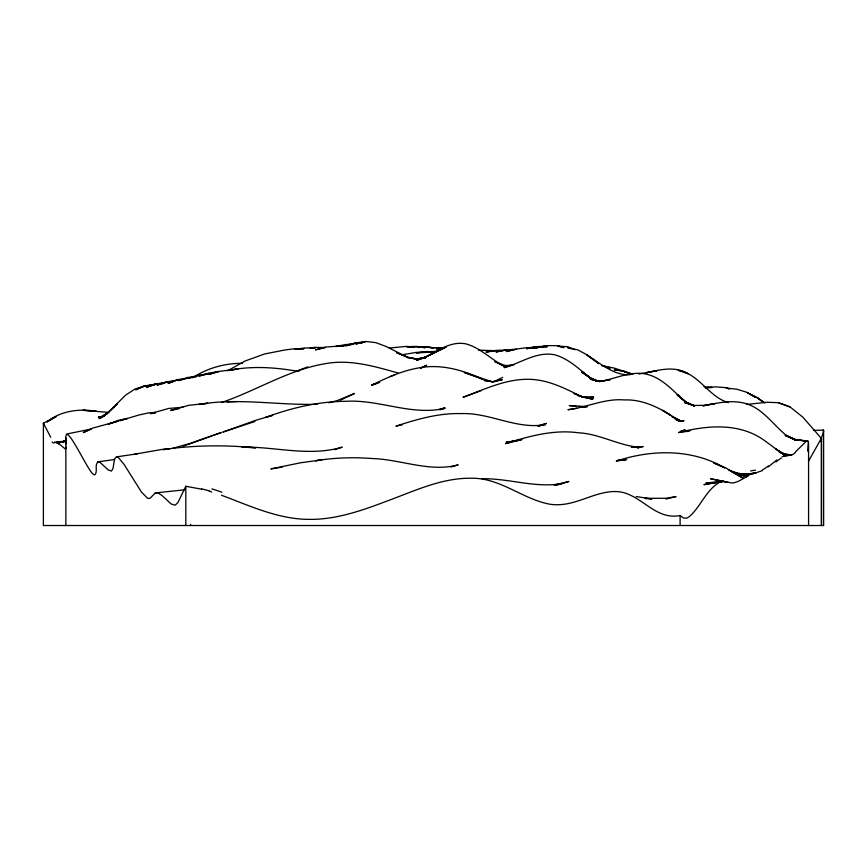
<?xml version="1.0" encoding="UTF-8"?>
<svg xmlns="http://www.w3.org/2000/svg" width="867" height="867" viewBox="0 0 867 867"><rect width="100%" height="100%" fill="white"/><g stroke="black" fill="none" stroke-linecap="round" stroke-linejoin="round"><path stroke-width="1.3" d="M807.676 451.1L808.369 441.802M820.735 441.606L821.526 438.897A44.921 1.517 -65.6 0 0 820.973 439.005L808.467 461.298M823.531 431.473L820.594 440.772M201.621 489.194L185.82 486.279L177.854 502.697L175.145 505.168L171.222 504.009L161.912 495.436L157.816 492.814L155.258 492.944L150.078 498.287L147.704 498.395L141.484 492.077L124.014 464.311L118.313 457.527A19.063 4.498 66.2 0 0 116.416 456.757L114.574 459.055L112.97 468.646L111.442 471.063L108.191 469.925L99.933 462.284M795.245 452.151L806.321 441.27M99.943 462.295A30.941 5.906 65.7 0 0 98.437 461.71C94.004 464.181 98.155 471.594 94.839 474.899A22.304 3.782 67.2 0 1 93.517 474.292C87.903 472.212 61.709 411.673 66.315 444.088M776.854 459.965L768.151 466.955M47.089 421.806C60.972 410.73 79.385 408.379 96.465 411.348L83.015 410.286L108.7 412.41M192.496 377.763C207.256 368.15 224.878 363.121 242.478 363.371M227.447 370.859L244.993 361.04L264.5 353.996L284.604 350.03L294.737 348.718L303.743 348.707M47.132 421.936L56.214 416.539L43.383 423.183L43.383 525.521L823.65 525.521L823.607 431.072M107.638 413.516L99.402 418.165L108.711 412.193L99.727 418.62L108.733 411.836L117.164 404.011L108.884 411.825L125.574 395.168L134.959 389.034L145.103 385.804L135.61 389.814L145.255 385.631L150.652 385.468M484.339 380.494L492.283 381.783L464.354 372.517L482.746 379.312C462.545 369.786 439.948 363.511 417.58 368.128C401.497 371.011 386.552 377.969 371.943 384.981L379.627 382.434M748.254 475.853L738.706 481.152L734.1 482.789A112.515 30.085 -70.8 0 1 732.247 482.995L722.775 481.391L703.906 484.653L723.425 481.391L705.966 482.984L721.897 481.998M106.674 413.971L99.163 417.883L105.319 415.293M420.69 368.302L426.64 365.224L420.701 368.161M492.684 382.13L502.687 377.394M340.373 400.207L354.549 393.455L337.339 400.565L328.896 402.787M762.158 470.694L753.77 473.534L745.728 474.628M782.175 456.638L790.834 455.023M440.057 409.733L445.009 407.772L438.821 409.571M105.254 415.228L98.968 417.71L104.127 416.236M221.475 402.526C256.589 390.638 288.765 369.613 325.754 363.598C350.376 359.176 374.696 366.383 398.17 373.048M390.042 376.592L394.593 374.858M295.831 371.379L307.774 366.86M481.402 390.486L463.032 397.259C484.057 389.576 505.038 379.161 527.938 379.291C547.749 379.269 565.566 388.589 582.787 397.27L574.03 393.455L583.144 397.097L579.297 395.981M188.215 444.468L221.41 432.46L189.732 443.514L172.88 448.261M538.71 426.022L546.362 423.41L537.984 426M720.705 481.749C706.811 488.75 701.468 505.233 690.49 515.562A28.047 8.941 -70.7 0 1 686.469 518.163L683.478 517.957L680.107 515.497C656.828 520.308 643.141 497.355 622.669 492.391A38.657 32.892 -33.3 0 0 614.811 491.556M334.564 449.702L342.183 447.155C309.346 456.931 275.283 446.57 241.893 447.058L255.386 447.838M183.219 446.115L186.969 444.879M377.741 383.03L371.672 385.024L375.552 384.124M556.657 485.217L568.936 481.478L554.013 485.076L561.556 483.688C534.939 488.164 508.691 478.226 481.998 478.747M665.975 499.078L676.054 496.607L665.823 498.265L645.135 498.341M254.898 421.492L222.819 432.102L255.873 420.267L272.661 415.326L265.389 417.515C291.117 407.891 318.319 401.497 345.89 401.302C379.345 399.243 411.706 416.127 444.944 408.303L440.002 409.592M218.842 371.455L209.12 374.327L218.842 371.455L237.677 368.963M450.829 467.02L458.166 464.853C429.664 472.558 401.085 459.402 372.442 458.556C353.508 457.05 334.402 457.689 315.653 460.735L321.982 459.846L300.762 462.74L270.862 468.895L282.274 467.14M127.373 418.566L119.776 420.69L139.316 414.903L148.788 412.844L155.356 412.421M104.051 416.171L98.816 417.58L102.404 416.973M66.466 440.501L57.536 442.896L54.567 442.159M493.887 381.816L502.296 379.627L492.499 381.697L484.198 380.45M637.949 447.816L643.195 446.494L637.278 447.719M134.797 454.189L161.793 449.453L169.173 448.998M401.584 354.885L416.388 352.392L436.253 351.373M584.456 397.314L593.732 397.151L583.979 397.324L593.299 398.159L583.719 397.205L592.811 399.253L577.66 395.471M66.022 441.021L57.948 443.124M402.429 424.743L395.937 426.141C416.864 419.325 438.572 412.985 460.8 413.613C489.725 412.313 516.83 429.967 545.484 424.548L538.028 426.109M179.296 408.65L170.561 410.449L188.735 405.312L207.636 403.318L198.814 404.455C238.154 397.574 277.971 405.485 317.485 404.26M127.406 418.458L118.79 420.224L108.288 424.169L118.291 421.091L92.487 428.168L83.265 432.622L91.263 429.035L66.586 434.031M637.646 447.751L641.472 447.036L636.465 447.188M154.749 384.688L145.938 386.314L156.071 383.875L146.523 387.365L156.255 383.691L164.242 383.312M114.574 459.488L97.668 461.916M65.968 440.815L56.171 442.549L65.166 441.411M638.773 374.035L657.078 370.632L645.98 372.821C659.82 369.721 675.155 365.733 688.138 373.785L678.167 370.328C699.084 373.785 708.632 396.848 728.302 402.613M218.603 371.52L208.557 373.146L198.825 376.105L208.448 373.85L198.294 375.238L188.518 378.196L197.015 376.386L188.009 377.416L178.266 380.624L187.901 378.099L177.692 379.648L168.09 383.463L177.475 379.909L167.396 382.076L172.468 381.599M116.969 456.811L137.398 453.799M576.967 408.281L567.939 409.712C586.916 407.403 604.96 398.202 624.381 399.947C641.114 399.243 656.991 406.46 670.776 415.326L662.518 410.297L680.465 421.134L672.044 416.637L680.996 421.189L674.797 418.598M583.415 407.262L587.284 406.656L569.261 405.593L575.926 406.2M237.721 369.049L229.202 370.361C252.145 365.625 275.923 367.38 298.812 371.499M102.295 416.854L98.665 417.395L102.382 417.157M494.732 350.853L486.019 352.067L496.097 350.398L506.122 350.008L496.065 351.959L506.22 349.9L516.32 349.184L506.165 351.547L516.418 349.054L526.67 347.689L536.781 347.83L526.692 347.905L536.922 346.887L526.648 348.697L537.009 346.529L547.142 346.789L537.009 346.854L547.294 345.835L536.933 347.732L547.348 345.608L557.579 345.684L563.734 347.472M389.326 348.035L406.536 346.388L415.206 347.244M184.573 489.812L155.258 492.944M517.458 440.739L506.09 442.246L521.977 439.547L505.515 443.644C528.935 436.199 553.59 429.36 578.354 432.785C599.726 433.771 618.745 445.801 639.944 447.307L631.469 447.339L633.972 447.264M680.227 421.113L684.03 420.625L680.064 420.983M156.006 384.46L145.515 385.761L152.104 385.479M64.949 441.39L55.596 442.506L65.794 441.433M155.529 413.028L150.359 413.613L168.751 408.433L182.894 407.262M746.704 404.455L767.002 402.255L778.382 402.7L790.043 406.937L802.853 417.179L821.482 438.518L821.472 525.521L821.472 439.179M425.209 358.125L416.593 358.971L426.445 357.215L416.637 359.48L426.456 356.76L446.256 346.898L426.477 356.597L416.691 360.304C433.457 355.535 447.394 340.07 466.153 343.917C480.719 348.014 491.188 359.61 504.431 366.318L494.829 361.647L504.421 365.289L508.073 365.722M169.184 449.03L163.094 449.605C193.59 445.139 224.802 444.869 255.462 447.795M705.424 387.712L715.264 386.834L725.874 387.647L729.57 388.925M425.198 358.104L416.572 358.851L406.634 357.367L416.55 359.155L406.59 356.814L396.501 352.598L406.569 356.825L386.173 346.518L375.877 342.638L365.701 341.479L355.828 344.015L365.668 341.544L355.643 342.888L345.76 345.835L355.589 343.224L345.63 344.979L353.129 344.394M164.34 383.398L156.624 384.027L166.854 382.141L157.22 385.089L166.995 381.697L173.584 381.328M344.329 345.803L335.562 346.507L345.543 344.557L353.107 344.286M740.808 474.401L753.77 473.534M227.013 401.963L236.897 401.594M303.753 348.783L294.834 349.293L304.935 347.938L315.198 348.035L310.072 347.862L315.133 347.353L325.374 347.624L315.512 349.845L325.363 347.049L344.307 345.749M679.63 421.275L683.337 421.102L679.5 420.994M102.263 416.962L98.491 417.103L102.36 417.298M626.668 459.575L618.312 459.846L626.202 459.575L616.274 461.092C651.616 449.377 691.736 448.651 724.693 467.866L713.747 462.967L726.026 468.028L743.539 478.486L728.313 469.762L746.27 476.926L735.368 473.23M742.228 474.683L751.396 474.401L741.166 474.141M705.489 387.787L711.959 387.592M813.387 430.335L823.574 430.151M629.919 374.717C613.348 375.617 600.289 363.024 586.981 355.112L598.837 363.696M614.822 491.502C595.239 491.687 578.224 504.193 558.662 504.702A50.308 46.569 -34.4 0 1 550.816 504.377C523.169 499.728 500.725 477.847 471.724 478.248C441.531 477.652 413.7 491.351 385.978 501.451C361.03 510.901 335.052 519.962 308.013 519.355C277.527 519.008 249.501 505.645 221.475 495.263M434.996 351.839L416.409 352.945L426.304 351.558L433.76 351.764M495.978 350.68L478.519 350.16M679.099 421.124L682.687 421.319L677.756 420.549M685.862 431.636L680.454 431.354L690.013 430.639L678.503 432.568C707.006 425.318 739.291 422.305 764.575 440.577L785.188 455.782L775.477 448.716L786.716 455.641L778.566 451.414M507.986 366.091L504.269 365.874L514.196 364.628L504.03 367.641C520.829 363.186 536.456 351.211 554.631 354.776C569.045 358.754 579.709 369.689 591.066 378.749L582.115 371.64L590.98 378.294L596.691 381.339M413.971 347.201L406.536 346.702L416.42 346.399L425.09 347.689L416.431 346.713L426.326 346.746L433.738 348.111L426.336 347.017L439.937 348.187M443.676 348.09L436.253 347.58L441.184 348.545M645.373 498.503L651.93 498.958L636.183 496.553M704.026 386.736L711.915 387.321M578.603 406.439L585.268 407.046M743.767 475.062L748.904 475.528L731.921 471.756M601.633 365.722L610.119 367.966M807.491 440.935L794.139 439.493L808.25 441.509L794.898 439.352L785.134 435.494L795.407 439.764L785.881 435.223L795.57 440.133L786.391 435.462C773.331 425.025 763.643 409.582 747.181 403.979C732.702 399.221 717.442 403.036 702.974 405.854L715.004 403.643L704.069 405.333L694.066 405.463L684.583 402.537L694.391 405.68L685.136 401.844L694.575 406.276L685.808 401.844L677.43 394.637L685.97 402.418C672.716 390.67 660.307 375.043 641.374 373.363C626.83 372.528 613.554 379.193 599.498 381.578L610 379.811L599.747 381.209L590.329 379.247L600.062 381.491L590.611 378.532L597.742 381.263M782.641 453.658L791.235 454.861M687.39 431.311L682.231 430.509L684.757 431.278M678.113 420.668L682.091 421.351L676.13 419.628M725.874 481.759L710.55 478.757L728.182 482.388M563.734 347.624L557.568 346.096L567.722 346.724L574.973 349.78M632.726 374.219L624.229 371.835L632.596 374.23L624.229 371.098L614.237 369.797L623.872 371.282L614.259 368.117L604.266 366.123L610.173 368.02M780.766 452.802L789.674 455.359M676.39 419.747L681.505 421.275L674.613 418.49M209.521 491.307L211.743 491.99M728.616 388.784L726.243 388.037L736.831 389.218L747.083 392.361L755.168 397.184M571.288 348.805L567.614 347.602L577.563 349.769L587.057 354.831L597.797 362.796M781.947 453.419L788.19 455.565L778.631 451.284M778.382 402.7L790.043 406.937M590.98 378.294L581.855 372.268L590.839 378.207L597.797 381.177M687.542 431.387L683.944 429.739L687.52 431.636M590.839 378.207L596.637 381.307M755.19 397.216L747.224 392.653L756.793 397.216L763.632 402.516M764.987 402.895L756.945 397.487L763.664 402.581M677.019 394.994L685.808 401.844M58.913 443.796L65.209 448.9A64.591 6.838 68.7 0 0 66.293 447.047M50.709 437.228L43.372 423.139L44.044 424.646M808.575 443.048L808.575 525.521M680.107 515.497L680.107 525.521M190.718 524.427L190.718 525.521M185.82 486.279L185.82 525.521M65.859 437.813L65.859 525.521M54.588 442.257A183.045 12.051 73.1 0 1 52.139 442.072M58.132 443.47A164.871 11.304 61.8 0 1 59.162 444.272M201.621 488.89A110.608 83.611 36.4 0 1 209.543 491.004M211.884 488.901A188.822 133.41 33.7 0 1 221.844 492.185M750.616 471.019A232.93 48.78 -61.5 0 1 755.439 470.261M768.422 465.872A194.967 44.77 -71.5 0 1 762.364 469.957M775.943 462.003A147.271 23.832 -62.2 0 1 781.568 457.917M795.017 452.921A130.267 21.48 -70.6 0 1 790.715 455.37M806.256 441.422A62.207 7.25 -64.8 0 1 808.423 441.704M823.119 430.173A54.036 2.796 -65.4 0 1 823.422 431.701M756.035 472.84L744.124 474.726L756.035 472.84M442.463 348.436L436.274 348.816L442.441 348.469M361.929 343.018L355.643 342.888L361.918 342.985"/></g></svg>
